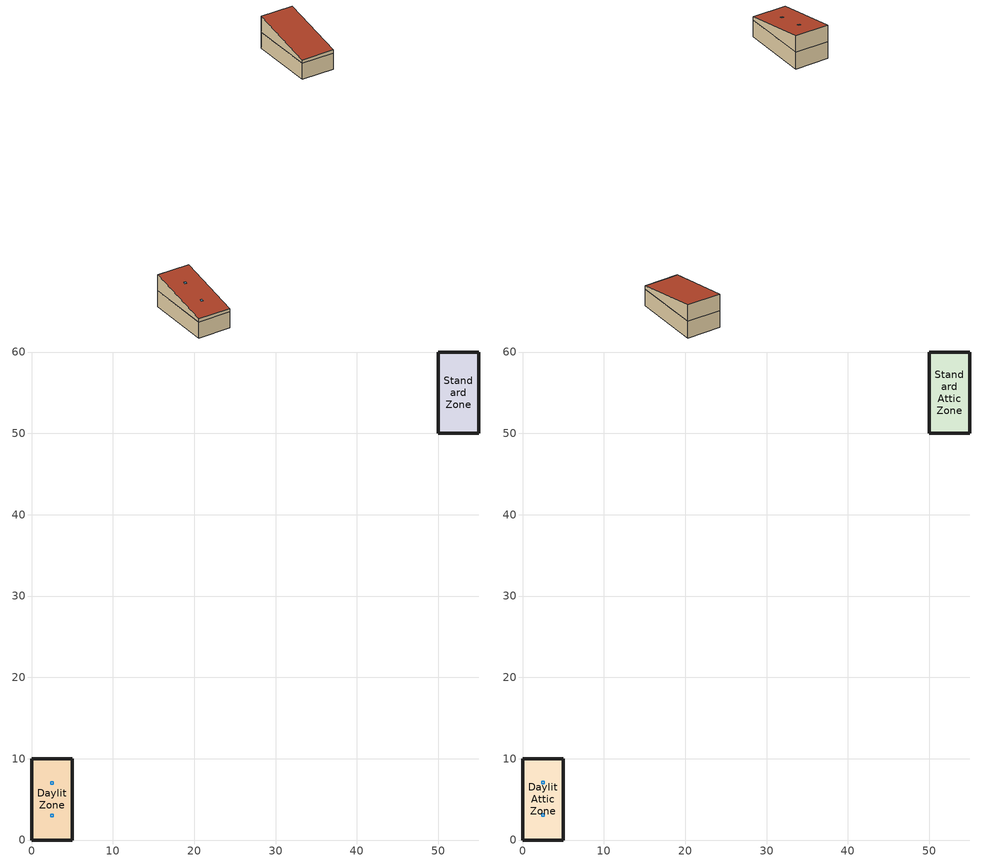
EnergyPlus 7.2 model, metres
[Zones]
Daylit Zone
 floor adiabatic (FLOOR SLAB 8 IN): 0,0 0,10 5,10 5,0 z0
 wall outside (EXTWALL80): 0,0 5,0 5,10 0,10 0,0 z0:2.5
 skylight inside (TDD Diffuser): 2.34,3.16 2.34,2.84 2.66,2.84 2.66,3.16 z2.5; 2.34,7.16 2.34,6.84 2.66,6.84 2.66,7.16 z2.5
Standard Zone
 floor adiabatic (FLOOR SLAB 8 IN): 50,50 50,60 55,60 55,50 z0
 wall outside (EXTWALL80): 50,50 55,50 55,60 50,60 50,50 z0:2.5
Daylit Attic Zone
 floor to Daylit Zone (CEILING IN ATTIC): 0,0 0,10 5,10 5,0 z2.5
 wall outside (EXTWALL80): 0,0 5,0 z2.5:3; 5,10 0,10 z2.5:5; 0,10,5 0,10,2.5 0,0,2.5 0,0,3; 5,0,3 5,0,2.5 5,10,2.5 5,10,5
 roof outside (ROOF): 0,10,5 0,0,3 5,0,3 5,10,5
 skylight (TDD Dome): 2.34,3.21,3.64 2.34,2.91,3.58 2.66,2.91,3.58 2.66,3.21,3.64; 2.34,7.21,4.44 2.34,6.91,4.38 2.66,6.91,4.38 2.66,7.21,4.44
Standard Attic Zone
 floor to Standard Zone (CEILING IN ATTIC): 50,50 50,60 55,60 55,50 z2.5
 wall outside (EXTWALL80): 50,50 55,50 z2.5:3; 55,60 50,60 z2.5:5; 50,60,5 50,60,2.5 50,50,2.5 50,50,3; 55,50,3 55,50,2.5 55,60,2.5 55,60,5
 roof outside (ROOF): 50,60,5 50,50,3 55,50,3 55,60,5
[Building]
Tubular Daylighting Device Example: North Axis {deg}=0; Terrain=Suburbs; Loads Convergence Tolerance Value=0.04; Temperature Convergence Tolerance Value {deltaC}=0.04; Solar Distribution=FullInteriorAndExterior; Maximum Number of Warmup Days=25; Minimum Number of Warmup Days=6
[Site:Location]
CHICAGO_IL_USA_WMO_725300: Latitude {deg}=42; Longitude {deg}=-87.88; Time Zone {hr}=-6; Elevation {m}=190
[SizingPeriod:DesignDay] Day of Month=21; Humidity Condition Type=Wetbulb; Barometric Pressure {Pa}=99063; Rain Indicator=No; Snow Indicator=No; Daylight Saving Time Indicator=No; Solar Model Indicator=ASHRAEClearSky
Name | Month | Day Type | Maximum Dry-Bulb Temperature {C} | Daily Dry-Bulb Temperature Range {deltaC} | Wetbulb or DewPoint at Maximum Dry-Bulb {C} | Wind Speed {m/s} | Wind Direction {deg} | Sky Clearness
CHICAGO Ann Htg 99% Condns DB | 1 | WinterDesignDay | -17.3 | 0 | -17.3 | 4.9 | 270 | 0
CHICAGO Ann Clg 1% Condns DB=>MWB | 7 | SummerDesignDay | 31.5 | 10.7 | 23 | 5.3 | 230 | 1
[Material] Thermal Absorptance=0.9
Name | Roughness | Thickness {m} | Conductivity {W/m-K} | Density {kg/m3} | Specific Heat {J/kg-K} | Solar Absorptance | Visible Absorptance
A1 - 1 IN STUCCO | Smooth | 0.0253898 | 0.691831 | 1858.142 | 836.8 | 0.92 | 0.92
C4 - 4 IN COMMON BRICK | Rough | 0.101498 | 0.726422 | 1922.216 | 836.8 | 0.76 | 0.76
E1 - 3 / 4 IN PLASTER OR GYP BOARD | Smooth | 0.01905 | 0.726422 | 1601.846 | 836.8 | 0.92 | 0.92
C10 - 8 IN HW CONCRETE | MediumRough | 0.203302 | 1.729577 | 2242.585 | 836.8 | 0.65 | 0.65
E3 - 3 / 8 IN FELT AND MEMBRANE | Rough | 0.00954024 | 0.190253 | 1121.292 | 1673.6 | 0.75 | 0.75
ROOFING - ASPHALT SHINGLES | VeryRough | 0.0032 | 0.03 | 1121.29 | 830 | 0.7 | 0.7
BB46 - 5 / 8 IN PLYWOOD | Smooth | 0.01 | 0.11 | 544.62 | 1210 | 0.7 | 0.7
INS - GLASS FIBER BONDED 3 IN | VeryRough | 0.07 | 0.03 | 96.11 | 790 | 0.5 | 0.5
Very High Reflectivity Surface | Smooth | 0.0005 | 237 | 2702 | 903 | 0.05 | 0.05
[WindowMaterial:Glazing] Optical Data Type=SpectralAverage; Infrared Transmittance at Normal Incidence=0; Front Side Infrared Hemispherical Emissivity=0.9; Back Side Infrared Hemispherical Emissivity=0.9; Conductivity {W/m-K}=0.9
Name | Thickness {m} | Solar Transmittance at Normal Incidence | Front Side Solar Reflectance at Normal Incidence | Back Side Solar Reflectance at Normal Incidence | Visible Transmittance at Normal Incidence | Front Side Visible Reflectance at Normal Incidence | Back Side Visible Reflectance at Normal Incidence
Clear Acrylic Plastic | 0.003 | 0.92 | 0.05 | 0.05 | 0.92 | 0.05 | 0.05
Diffusing Acrylic Plastic | 0.0022 | 0.9 | 0.08 | 0.08 | 0.9 | 0.08 | 0.08
[Construction]
EXTWALL80: A1 - 1 IN STUCCO, C4 - 4 IN COMMON BRICK, E1 - 3 / 4 IN PLASTER OR GYP BOARD
FLOOR SLAB 8 IN: C10 - 8 IN HW CONCRETE
ROOF: ROOFING - ASPHALT SHINGLES, E3 - 3 / 8 IN FELT AND MEMBRANE, BB46 - 5 / 8 IN PLYWOOD
CEILING IN ATTIC: E1 - 3 / 4 IN PLASTER OR GYP BOARD, INS - GLASS FIBER BONDED 3 IN
TDD Pipe: Very High Reflectivity Surface
TDD Dome: Clear Acrylic Plastic
TDD Diffuser: Diffusing Acrylic Plastic
[Zone] Type=1; Multiplier=1; Ceiling Height {m}=autocalculate; Volume {m3}=autocalculate
Daylit Zone; Daylit Attic Zone; Standard Zone; Standard Attic Zone
[Lights] Schedule=AlwaysOnSchedule; Design Level Calculation Method=LightingLevel; Lighting Level {W}=800; Return Air Fraction=0; Fraction Radiant=0.4; Fraction Visible=0.2; Fraction Replaceable=1
Name | Zone or ZoneList
Daylit Zone Lights 1 | Daylit Zone
Standard Zone Lights 1 | Standard Zone
[DaylightingDevice:Tubular] Construction=TDD Pipe; Diameter {m}=0.3556; Effective Thermal Resistance {m2-K/W}=0.28; Transition Zone 1=Daylit Attic Zone
Name | Dome | Diffuser | Total Length {m} | Transition Zone 1 Length {m}
Pipe1 | Dome1 | Diffuser1 | 1.4 | 1.1
Pipe2 | Dome2 | Diffuser2 | 2.2 | 1.9
[Daylighting:Controls]
Daylit Zone: Total Daylighting Reference Points=2; X-Coordinate of First Reference Point {m}=2.5; Y-Coordinate of First Reference Point {m}=5; Z-Coordinate of First Reference Point {m}=0.8; X-Coordinate of Second Reference Point {m}=2.5; Y-Coordinate of Second Reference Point {m}=3; Z-Coordinate of Second Reference Point {m}=0.8; Fraction of Zone Controlled by First Reference Point=1; Fraction of Zone Controlled by Second Reference Point=0; Illuminance Setpoint at First Reference Point {lux}=550; Illuminance Setpoint at Second Reference Point {lux}=0; Lighting Control Type=1; Glare Calculation Azimuth Angle of View Direction Clockwise from Zone y-Axis {deg}=0; Maximum Allowable Discomfort Glare Index=20; Minimum Input Power Fraction for Continuous Dimming Control=0.3; Minimum Light Output Fraction for Continuous Dimming Control=0.2; Number of Stepped Control Steps=0; Probability Lighting will be Reset When Needed in Manual Stepped Control=1
[ThermostatSetpoint:SingleHeatingOrCooling] Setpoint Temperature Schedule=Zone Temp Sch
Heating Cooling Setpoint; Heating Cooling Setpoint
[ZoneControl:Thermostat] Control Type Schedule=Zone Control Type Sch; Control 1=Heating Cooling Setpoint
Name | Zone or ZoneList
Daylit Zone Thermostat | Daylit Zone
Standard Zone Thermostat | Standard Zone
[Zone equipment]
Daylit Zone: Daylit Zone Air
Standard Zone: Standard Zone Air
[ZoneHVAC:IdealLoadsAirSystem] Maximum Heating Supply Air Temperature {C}=50; Minimum Cooling Supply Air Temperature {C}=13; Maximum Heating Supply Air Humidity Ratio {kgWater/kgDryAir}=0.015; Minimum Cooling Supply Air Humidity Ratio {kgWater/kgDryAir}=0.009; Heating Limit=NoLimit; Maximum Heating Air Flow Rate {m3/s}=AUTOSIZE; Cooling Limit=NoLimit; Maximum Cooling Air Flow Rate {m3/s}=AUTOSIZE; Dehumidification Control Type=ConstantSupplyHumidityRatio; Humidification Control Type=ConstantSupplyHumidityRatio
Daylit Zone Air; Standard Zone Air
[Schedule:Compact]
AlwaysOnSchedule: THROUGH: 12/31, FOR: AllDays, UNTIL: 24:00, 1
Zone Control Type Sch: THROUGH: 12/31, FOR: AllDays, UNTIL: 24:00, 3
Zone Temp Sch: THROUGH: 12/31, FOR: AllDays, UNTIL: 24:00, 21
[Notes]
DaylightingDeviceTubular.idf
Basic file description:
This model consists of two separate buildings.  Both buildings are identical in geometry and construction.
Both have a main zone with an attic zone above.  In one building the main zone is a daylit zone,
illuminated by two tubular daylighting devices (TDDs) of different lengths with supplemental fluorescent
lighting continuously dimmable to a controlled minimum setpoint.  In the other building the main zone is a
"standard" zone, illuminated by fluorescent lighting alone.  Both zones are conditioned using ideal loads
to compare differences in heating and cooling loads.
Run:      2 design days.  Try other locations for effect of latitude on TDD performance.
Building: Standard constructions.  Floors are partitions.  No windows.  No shading between buildings.
Internal: Lights at approximately "normal" levels on 24 hour schedule.
System:   Ideal Loads
Plant:    None.
FCW, 6/17/04: changed height for daylighting illuminance map from 0.0m to 0.8m to correspond
to reference point height
CHICAGO_IL_USA Annual Heating 99%, MaxDB=-17.3°C
CHICAGO_IL_USA Annual Cooling (DB=>MWB) 1%, MaxDB=31.5°C MWB=23°C
